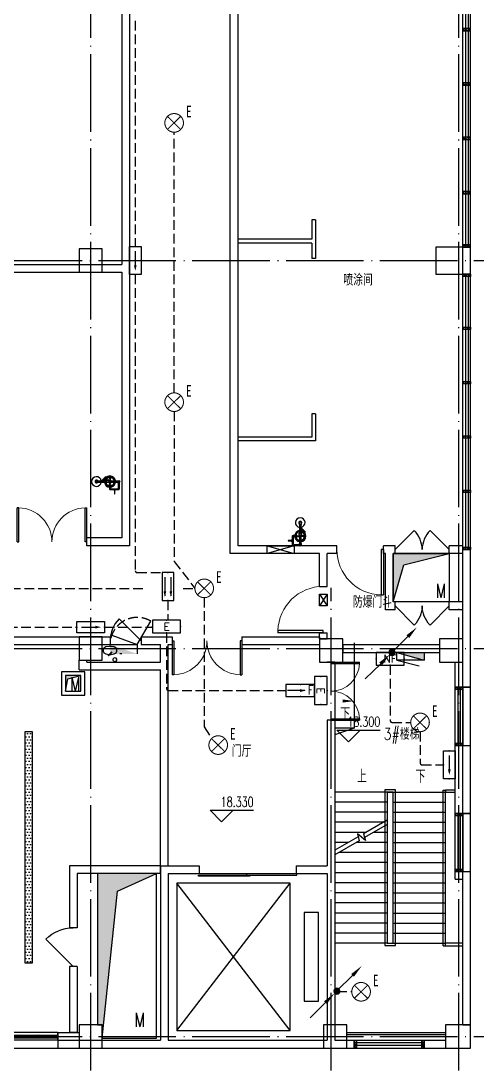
# Model space of a CAD drawing. Extents: x -621157 to 1764546, y -106808 to 741893.
# Drawn here: x 57081 to 68848, y 299234 to 326179 of the extents above; entities that cross this region are included whole.
import ezdxf
from ezdxf.enums import TextEntityAlignment as Align

# ---------------------------------------------------------------- set-up
doc = ezdxf.new("R2010")
doc.units = 0
doc.header["$LTSCALE"] = 1000
doc.header["$MEASUREMENT"] = 0
for name, pattern in [('DASH', [0.35, 0.25, -0.1]), ('XREF-A-101-平面图_t3$0$DASH', [0.35, 0.25, -0.1]), ('XREF-A-101-平面图_t3$0$DOTE', [2.42, 2, -0.2, 0.02, -0.2])]:
    doc.linetypes.add(name, pattern=pattern)
for name, color, linetype in [('0-底图', 7, 'Continuous'), ('E-EQUIP-LGT', 3, 'Continuous'), ('EQUIP-照明', 3, 'Continuous'), ('T-EQUP-JT', 7, 'Continuous'), ('TEL_TEXT', 7, 'Continuous'), ('WIRE-应急', 4, 'DASH'), ('WIRE-照明', 4, 'Continuous'), ('XREF-A-101-平面图_t3$0$1212121', 8, 'Continuous'), ('XREF-A-101-平面图_t3$0$A-COLUMN', 8, 'Continuous'), ('XREF-A-101-平面图_t3$0$A-DIM_ELEV', 8, 'Continuous'), ('XREF-A-101-平面图_t3$0$A-DOTE', 8, 'Continuous'), ('XREF-A-101-平面图_t3$0$A-GROUND', 8, 'Continuous'), ('XREF-A-101-平面图_t3$0$A-LEAD-AROW', 8, 'Continuous'), ('XREF-A-101-平面图_t3$0$A-PUB_HATCH', 8, 'Continuous'), ('XREF-A-101-平面图_t3$0$A-RAIL', 8, 'Continuous'), ('XREF-A-101-平面图_t3$0$A-ROOM-CH', 8, 'Continuous'), ('XREF-A-101-平面图_t3$0$A-SEE', 8, 'Continuous'), ('XREF-A-101-平面图_t3$0$A-STAIR', 8, 'Continuous'), ('XREF-A-101-平面图_t3$0$A-WALL', 8, 'Continuous'), ('XREF-A-101-平面图_t3$0$A-WALL-FILL', 8, 'Continuous'), ('XREF-A-101-平面图_t3$0$A-WINDOW', 8, 'Continuous'), ('XREF-A-101-平面图_t3$0$DIM_SYMB', 8, 'Continuous'), ('XREF-A-101-平面图_t3$0$EQUIP_消火栓', 8, 'Continuous'), ('XREF-A-101-平面图_t3$0$HANDRAIL', 8, 'Continuous'), ('XREF-A-101-平面图_t3$0$I-WALL-GYPSUM', 8, 'Continuous'), ('XREF-A-101-平面图_t3$0$M-HOLE', 8, 'Continuous'), ('XREF-A-101-平面图_t3$0$P-EQUIPMENT', 8, 'Continuous'), ('XREF-A-101-平面图_t3$0$PUB_TEXT', 8, 'Continuous'), ('XREF-A-101-平面图_t3$0$STAIR', 8, 'Continuous'), ('XREF-A-101-平面图_t3$0$家具-实验室家具', 8, 'Continuous'), ('XREF-A-101-平面图_t3$0$水-尺寸', 8, 'Continuous'), ('设备-照明', 3, 'Continuous')]:
    doc.layers.add(name, color=color, linetype=linetype)
doc.styles.add('_TEL_DIM', font='SIMPLEX', dxfattribs={"width": 0.8, "height": 3.5, "bigfont": 'HZTXT'})
doc.styles.get("Standard").update_dxf_attribs({"font": 'romans.shx', "bigfont": 'HZDXC.SHX'})
doc.styles.add('STYLE1', font='simhei.ttf')
doc.styles.add('XREF-A-101-平面图_t3$0$-HZDXCROMANS', font='ROMANS.shx', dxfattribs={"bigfont": 'HZDXC.shx'})
doc.styles.add('XREF-A-101-平面图_t3$0$_TCH_DIM', font='SIMPLEX', dxfattribs={"bigfont": 'GBCBIG'})
doc.styles.add('XREF-A-101-平面图_t3$0$A-STANDARD', font='SIMPLEX', dxfattribs={"bigfont": 'GBCBIG'})
doc.styles.add('XREF-A-101-平面图_t3$0$hzdxcROMANS', font='ROMANS', dxfattribs={"width": 0.8, "bigfont": 'HZDXC'})
doc.dimstyles.get("Standard").update_dxf_attribs({"dimscale": 100, "dimtxt": 3.5, "dimasz": 1, "dimexe": 2.5, "dimexo": 3, "dimgap": 1.5, "dimtad": 1, "dimdec": 0, "dimzin": 0, "dimdsep": 46, "dimtxsty": 'Standard', "dimblk": 'ARCHTICK', "dimcen": 0.09, "dimadec": 0, "dimazin": 0, "dimtfac": 1, "dimtdec": 0, "dimtix": 1, "dimtmove": 2, "dimatfit": 3, "dimfxl": 0, "dimtolj": 1, "dimtzin": 0, "dimarcsym": 0})

# ---------------------------------------------------------------- blocks, each defined once
blk = doc.blocks.new('XREF-A-101-平面图_t3$0$G$C869EB286')
at = {"layer": 'XREF-A-101-平面图_t3$0$A-WINDOW'}
h = blk.add_hatch(dxfattribs=at)
h.set_pattern_fill('ANSI31', color=256, scale=25)
h.set_pattern_definition([(45, (-143.957, -89940), (-28.0633, 28.0633), [])])
h.paths.add_polyline_path([(0, 60), (200, 60), (200, 0), (0, 0)])
blk.add_lwpolyline([(0, 60), (200, 60), (200, 0), (0, 0)], close=True, dxfattribs=at)
blk = doc.blocks.new('XREF-A-101-平面图_t3$0$柱网4F')
at = {"layer": 'XREF-A-101-平面图_t3$0$A-COLUMN'}
for points in [[(65900, -20350), (66600, -20350), (66600, -19650), (65900, -19650)], [(56700, -20300), (57300, -20300), (57300, -19700), (56700, -19700)], [(56700, -30300), (57300, -30300), (57300, -29700), (56700, -29700)], [(62900, -30350), (63500, -30350), (63500, -29750), (62900, -29750)], [(66000, -30350), (66600, -30350), (66600, -29750), (66000, -29750)], [(56700, -40300), (57300, -40300), (57300, -39700), (56700, -39700)], [(63008, -40300), (63608, -40300), (63608, -39700), (63008, -39700)], [(66150, -40300), (66800, -40300), (66800, -39700), (66150, -39700)]]:
    blk.add_lwpolyline(points, close=True, dxfattribs=at)
blk = doc.blocks.new('XREF-A-101-平面图_t3$0$G$C979D3256')
at = {"layer": 'XREF-A-101-平面图_t3$0$DIM_SYMB'}
for points in [[(-2525, 6430, 0, 0, 0), (-2525, 5560, 80, 0, 0), (-2525, 5260, 0, 0, 0)], [(-1025, 6430, 0, 0, 0), (-1025, 1150, 0, 0, 0), (-2525, 1150, 0, 0, 0), (-2525, 4700, 80, 0, 0), (-2525, 5000, 0, 0, 0)]]:
    blk.add_lwpolyline(points, format="xyseb", dxfattribs=at)
at = {"layer": 'XREF-A-101-平面图_t3$0$HANDRAIL'}
for p, q in [((-410, 2336), (-410, 6349)), ((-410, 6349), (-350, 6349)), ((-350, 2336), (-350, 6349)), ((-410, 2336), (-350, 2336))]:
    blk.add_line(p, q, dxfattribs=at)
blk.add_lwpolyline([(-350, 6300), (-100, 6300), (-100, 6349), (-350, 6349)], close=True, dxfattribs=at)
blk.add_lwpolyline([(-350, 2336), (100, 2336), (100, 2400), (-350, 2400)], dxfattribs=at)
at = {"layer": 'XREF-A-101-平面图_t3$0$STAIR'}
for p, q in [((-3200, 6300), (-3200, 4798)), ((-1850, 6300), (-3200, 6300)), ((-1640, 6360), (-1910, 6360)), ((-1910, 6360), (-1910, 2340)), ((-1850, 6300), (-1700, 6300)), ((-1850, 6300), (-1850, 5577)), ((-1700, 6300), (-1850, 6300)), ((-1850, 6300), (-1850, 2400)), ((-1700, 2400), (-1700, 6300)), ((-1700, 6300), (-350, 6300)), ((-1700, 2400), (-1700, 6300)), ((-1640, 2340), (-1640, 6360)), ((-350, 2400), (-350, 6300)), ((-1850, 6040), (-3200, 6040)), ((-1700, 6040), (-350, 6040)), ((-1850, 5780), (-3200, 5780)), ((-1700, 5780), (-350, 5780)), ((-1950, 5520), (-3200, 5520)), ((-1850, 5577), (-2461, 5225)), ((-1850, 5462), (-2434, 5125)), ((-1850, 5462), (-1850, 2400)), ((-1700, 5520), (-350, 5520)), ((-2400, 5260), (-3200, 5260)), ((-2599, 5145), (-3200, 4798)), ((-2414, 5053), (-2620, 5225)), ((-2620, 5225), (-2572, 5045)), ((-2461, 5225), (-2414, 5053)), ((-1850, 5260), (-2200, 5260)), ((-1700, 5260), (-350, 5260)), ((-2572, 5045), (-3200, 4683)), ((-2850, 5000), (-3200, 5000)), ((-1850, 5000), (-2650, 5000)), ((-1700, 5000), (-350, 5000)), ((-3200, 4683), (-3200, 2400)), ((-1850, 4740), (-3100, 4740)), ((-1700, 4740), (-350, 4740)), ((-1850, 4480), (-3200, 4480)), ((-1700, 4480), (-350, 4480)), ((-1850, 4220), (-3200, 4220)), ((-1700, 4220), (-350, 4220)), ((-1850, 3960), (-3200, 3960)), ((-1700, 3960), (-350, 3960)), ((-1850, 3700), (-3200, 3700)), ((-1700, 3700), (-350, 3700)), ((-1850, 3440), (-3200, 3440)), ((-1700, 3440), (-350, 3440)), ((-1850, 3180), (-3200, 3180)), ((-1700, 3180), (-350, 3180)), ((-1850, 2920), (-3200, 2920)), ((-1700, 2920), (-350, 2920)), ((-1850, 2660), (-3200, 2660)), ((-1700, 2660), (-350, 2660)), ((-1850, 2400), (-3200, 2400)), ((-1910, 2340), (-1640, 2340)), ((-1850, 2400), (-1700, 2400)), ((-1700, 2400), (-350, 2400))]:
    blk.add_line(p, q, dxfattribs=at)
blk.add_lwpolyline([(-350, 6300), (-100, 6300)], dxfattribs=at)
at = {"layer": 'XREF-A-101-平面图_t3$0$PUB_TEXT', "style": 'XREF-A-101-平面图_t3$0$_TCH_DIM'}
for s, p in [('上', (-2629, 6535)), ('下', (-1120, 6535))]:
    blk.add_text(s, height=338, dxfattribs=at).set_placement(p)
blk = doc.blocks.new('XREF-A-101-平面图_t3$0$ROOM')
at = {"layer": 'XREF-A-101-平面图_t3$0$A-ROOM-CH', "style": 'XREF-A-101-平面图_t3$0$-HZDXCROMANS', "width": 0.6}
for tag, p in [('中文房间名称', (0, -1000)), ('英文房间名称', (0, -1500))]:
    blk.add_attdef(tag, text='', height=300, dxfattribs=at).set_placement(p, align=Align.CENTER)
blk = doc.blocks.new('_ArchTick')
at = {"color": 0, "linetype": 'ByBlock', "const_width": 0.4}
blk.add_lwpolyline([(-0.5, -0.5), (0.5, 0.5)], dxfattribs=at)
blk = doc.blocks.new('*D25423')
at = {"layer": 'Defpoints', "color": 0}
blk.add_point((0, 0), dxfattribs=at)
blk.add_point((0, 0), dxfattribs=at)
blk.add_point((0, 0), dxfattribs=at)
blk.add_point((0, 0), dxfattribs=at)
at = {"layer": 'XREF-A-101-平面图_t3$0$水-尺寸', "color": 0, "linetype": 'ByBlock', "lineweight": -2}
blk.add_line((0, 300), (0, 250), dxfattribs=at)
blk.add_line((0, 300), (0, 250), dxfattribs=at)
blk.add_arc((0, 0), 0, 180, 180, dxfattribs=at)
at = {"layer": 'XREF-A-101-平面图_t3$0$水-尺寸', "color": 0, "linetype": 'ByBlock', "lineweight": -2, "xscale": 100, "yscale": 100, "zscale": 100}
for rotation in [90, 90.00000000000001]:
    blk.add_blockref('_ArchTick', (0, 0), dxfattribs=dict(at, rotation=rotation))
at = {"layer": 'XREF-A-101-平面图_t3$0$水-尺寸', "color": 0, "insert": (0, 0), "char_height": 350, "attachment_point": 5}
blk.add_mtext('\\A1;0%%d', dxfattribs=at)
blk = doc.blocks.new('XREF-A-101-平面图_t3$0$$TWTSYS$00000508')
for p, q in [((-0.5, 0.5), (0.324, 1.224)), ((-0.5, 0.5), (-0.5, -0.5)), ((-0.5, -0.5), (0.5, 0.5)), ((0.5, 0.5), (-0.5, 0.5)), ((0.5, -0.5), (0.5, 0.5)), ((-0.5, -0.5), (0.5, -0.5))]:
    blk.add_line(p, q)
blk.add_solid([(0.5, -0.5), (0.5, 0.5), (-0.5, -0.5)])
blk = doc.blocks.new('XREF-A-101-平面图_t3$0$轴网(3)')
at = {"layer": 'XREF-A-101-平面图_t3$0$A-DOTE', "linetype": 'XREF-A-101-平面图_t3$0$DOTE'}
for p, q in [((57000, -3300), (57000, 43300)), ((66500, -3300), (66500, 43300)), ((-3300, 20000), (69800, 20000)), ((63200, -3300), (63200, 11562.8)), ((-3300, 10000), (69800, 10000)), ((-3300, 0), (69800, 0))]:
    blk.add_line(p, q, dxfattribs=at)
blk = doc.blocks.new('XREF-A-101-平面图_t3$0$Shower_plan')
at = {"layer": 'XREF-A-101-平面图_t3$0$1212121'}
for p, q in [((-20, -112), (-20, -94)), ((-16, -314), (-16, -120)), ((16, -314), (16, -120)), ((20, -112), (20, -94)), ((164, -90), (164, -66)), ((184, -114), (208, -114)), ((212, -177), (208, -177)), ((212, -199), (208, -199)), ((215, -184), (220, -184)), ((215, -193), (220, -193)), ((-94, -290), (-90, -290)), ((-75, -301), (-18, -302)), ((-75, -315), (-22, -315)), ((-34, -355), (-31, -355)), ((-34, -361), (-31, -361)), ((-16, -607), (-16, -396)), ((16, -607), (16, -396)), ((75, -302), (17, -302)), ((75, -316), (22, -316)), ((94, -327), (90, -327)), ((160, -297), (160, -321)), ((184, -274), (208, -274))]:
    blk.add_line(p, q, dxfattribs=at)
for points in [[(-22, -120), (-22, -112), (22, -112), (22, -120)], [(-37, -500), (-34, -500), (-34, -346), (-37, -346)], [(24, -388), (-24, -388), (-24, -338), (-22, -336), (22, -336), (24, -338)]]:
    blk.add_lwpolyline(points, close=True, dxfattribs=at)
for points in [[(143, -321), (184, -321, 0.414214), (208, -297), (208, -90, 0.414214), (184, -66), (23, -66)], [(143, -297), (160, -297, 0.414214), (184, -273), (184, -114, 0.414214), (160, -90), (23, -90)], [(-16, -530), (-128, -419, -1), (-122, -414)], [(-122, -414), (-53, -483, -1)], [(-111, -308, -0.092425), (-109, -301, -0.095768), (-106, -295, -0.100909), (-101, -292, -0.104872), (-94, -290, -0.001591), (-94, -290, -0.100909)], [(-93, -325, -0.034962), (-95, -325, -0.104872), (-101, -324, -0.100909), (-106, -320, -0.095768), (-110, -314, -0.092425), (-111, -308, -0.092425)], [(-37, -491), (-54, -491, -1), (-54, -483), (-37, -483)], [(-45, -491), (-16, -519, -1)], [(-37, -349, 0.153738), (-38, -347), (-43, -347, 0.078248), (-44, -349), (-44, -364, 0.153738), (-43, -367), (-38, -367, 0.153738), (-37, -364)], [(-23, -388), (-23, -395, 0.154019), (-19, -396), (19, -396, 0.154019), (23, -395), (23, -388)], [(92, -292, -0.034962), (94, -292, -0.104872), (100, -293, -0.100909), (106, -297, -0.095768), (109, -303, -0.092425), (110, -310, -0.092425)], [(110, -310, -0.092425), (109, -316, -0.095768), (105, -322, -0.100909), (100, -326, -0.104872), (94, -327, -0.001591), (94, -327, -0.100909)]]:
    blk.add_lwpolyline(points, format="xyb", dxfattribs=at)
for points in [[(212, -177), (214, -177), (215, -179), (215, -198), (214, -199)], [(212, -199), (214, -199), (215, -198), (215, -179), (214, -177)], [(-34, -491), (-28, -491), (-28, -483), (-34, -483)], [(-24, -371), (-31, -371), (-31, -346), (-24, -346)], [(-22, -336), (-22, -314), (22, -314), (22, -336)], [(-31, -657), (-20, -637)], [(20, -637), (31, -657), (16, -684), (-16, -684), (-31, -657)]]:
    blk.add_lwpolyline(points, dxfattribs=at)
for points in [[(221, -201), (229, -201, 0.414214), (231, -199), (231, -194, -0.414214), (232, -193), (313, -193, 0.414214), (313, -192), (313, -185, 0.414214), (313, -184), (232, -184, -0.414214), (231, -183), (231, -177, 0.414214), (229, -176), (221, -176, 0.414214), (220, -177), (220, -199, 0.414214)], [(-106, -308, -0.092425), (-105, -301, -0.095768), (-102, -295, -0.100909), (-96, -292, -0.104872), (-90, -290, -0.104872), (-84, -292, -0.100909), (-79, -296, -0.095768), (-75, -301, -0.092425), (-74, -308, -0.092425), (-75, -315, -0.095768), (-79, -320, -0.100909), (-84, -324, -0.104872), (-90, -325, -0.104872), (-97, -324, -0.100909), (-102, -320, -0.095768), (-105, -314, -0.092425)], [(106, -310, -0.092425), (105, -316, -0.095768), (101, -322, -0.100909), (96, -326, -0.104872), (90, -327, -0.104872), (84, -325, -0.100909), (78, -322, -0.095768), (75, -316, -0.092425), (74, -309, -0.092425), (75, -303, -0.095768), (78, -297, -0.100909), (84, -293, -0.104872), (90, -292, -0.104872), (96, -293, -0.100909), (101, -297, -0.095768), (105, -303, -0.092425)], [(-20, -657), (-20, -607), (20, -607), (20, -657, -1)]]:
    blk.add_lwpolyline(points, format="xyb", close=True, dxfattribs=at)
for centre, radius in [((0, -78), 26.3), ((0, -78), 16.4), ((-60, -481), 3.91)]:
    blk.add_circle(centre, radius, dxfattribs=at)
for centre, radius, start, end in [((0, -309), 144, 96.5663, 263.4343), ((0, -309), 139, 96.804, 263.1966), ((0, -309), 111, 98.3801, 261.6205), ((0, -309), 144, 276.5663, 83.4343), ((0, -309), 139, 276.804, 83.1966), ((0, -309), 111, 278.6256, 81.375), ((0, -657), 125, 97.5816, 82.419), ((0, -309), 36, 116.7475, 168.6934), ((0, -309), 36, 190.3072, 231.764), ((0, -309), 18.8, 149.7809, 195.9711), ((0, -309), 36, 10.3072, 62.4104), ((0, -309), 18.8, 344.0295, 27.2237), ((0, -309), 36, 308.7702, 348.6934), ((0, -657), 37.5, 121.3804, 58.6121)]:
    blk.add_arc(centre, radius, start, end, dxfattribs=at)
blk = doc.blocks.new('XREF-A-101-平面图_t3$0$G$C45C07046')
at = {"layer": 'XREF-A-101-平面图_t3$0$家具-实验室家具', "color": 252}
for p, rotation in [((157806, 314303), 270.0000000129395), ((162405, 312589), 179.9990564735531)]:
    blk.add_blockref('XREF-A-101-平面图_t3$0$Shower_plan', p, dxfattribs=dict(at, rotation=rotation))
blk = doc.blocks.new('XREF-A-101-平面图_t3$0$WINDOW2DLIB$SYSLIB$00000001')
at = {"color": 0}
for points in [[(-0.5, 0.5), (-0.5, -0.5)], [(-0.5, 0.5), (0.5, 0.5)], [(0.5, -0.5), (0.5, 0.5)], [(0.5, 0.1667), (-0.5, 0.1667)], [(0.5, -0.1667), (-0.5, -0.1667)], [(-0.5, -0.5), (0.5, -0.5)]]:
    blk.add_lwpolyline(points, dxfattribs=at)
blk = doc.blocks.new('XREF-A-101-平面图_t3$0$DOOR2DLIB$SYSLIB$00000108')
at = {"color": 0}
for p, q in [((-0.5, 0), (-0.5, 0.4875)), ((-0.475, 0.4875), (-0.5, 0.4875)), ((-0.475, 0), (-0.475, 0.4875)), ((0.475, 0), (0.475, 0.4875)), ((0.475, 0.4875), (0.5, 0.4875)), ((0.5, 0), (0.5, 0.4875)), ((-0.5, 0), (-0.475, 0)), ((0.5, 0), (0.475, 0))]:
    blk.add_line(p, q, dxfattribs=at)
at = {"color": 0, "lineweight": 13}
for centre, start, end in [((-0.4875, 0), 0, 88.53072), ((0.4875, 0), 91.46928, 180)]:
    blk.add_arc(centre, 0.4875, start, end, dxfattribs=at)
blk = doc.blocks.new('*U25237')
at = {"color": 0}
blk.add_line((-1250, 100), (1250, 100), dxfattribs=at)
for points in [[(59, 170), (-1270, 170), (-1270, 140), (59, 140)], [(1270, 110), (-32, 110), (-32, 140), (1270, 140)]]:
    blk.add_lwpolyline(points, close=True, dxfattribs=at)
blk = doc.blocks.new('*U25236')
at = {"color": 0, "xscale": 0.0004, "yscale": 0.0004, "zscale": 0.0004}
blk.add_blockref('*U25237', (0, 0), dxfattribs=at)
blk = doc.blocks.new('XREF-A-101-平面图_t3$0$WINDOW2DLIB$SYSLIB$00000012')
at = {"color": 0}
for points in [[(-0.5, 0.5), (-0.5, -0.5)], [(0.5, 0.5), (-0.5, 0.5)], [(0.5, -0.5), (0.5, 0.5)], [(-0.5, 0.1667), (0.5, 0.1667)], [(-0.3839, -0.1667), (-0.448, 0.1667)], [(-0.3159, -0.1667), (-0.38, 0.1667)], [(-0.2479, -0.1667), (-0.312, 0.1667)], [(-0.1799, -0.1667), (-0.244, 0.1667)], [(-0.1119, -0.1667), (-0.176, 0.1667)], [(-0.0439, -0.1667), (-0.108, 0.1667)], [(0.0241, -0.1667), (-0.04, 0.1667)], [(0.0921, -0.1667), (0.028, 0.1667)], [(0.16, -0.1667), (0.0959, 0.1667)], [(0.228, -0.1667), (0.1639, 0.1667)], [(0.296, -0.1667), (0.2319, 0.1667)], [(0.364, -0.1667), (0.2999, 0.1667)], [(0.432, -0.1667), (0.3679, 0.1667)], [(0.5, -0.1667), (0.4359, 0.1667)], [(-0.4519, -0.1667), (-0.5, 0.0836)], [(-0.5, -0.1667), (0.5, -0.1667)], [(0.5, -0.5), (-0.5, -0.5)]]:
    blk.add_lwpolyline(points, dxfattribs=at)
blk = doc.blocks.new('XREF-A-101-平面图_t3$0$DOOR2DLIB$SYSLIB$00000107')
at = {"color": 0}
for p, q in [((0.45, 0.975), (0.5, 0.975)), ((0.45, 0), (0.45, 0.975)), ((0.5, 0), (0.5, 0.975)), ((0.5, 0), (0.45, 0))]:
    blk.add_line(p, q, dxfattribs=at)
at = {"color": 0, "lineweight": 13}
blk.add_arc((0.475, 0), 0.975, 91.4693, 180, dxfattribs=at)
blk = doc.blocks.new('XREF-A-101-平面图_t3$0$DOOR2DLIB$SYSLIB$00000101')
at = {"color": 0}
blk.add_line((0.5, 0), (-0.207, 0.707), dxfattribs=at)
blk.add_arc((0.5, 0), 1, 135, 180, dxfattribs=at)
blk = doc.blocks.new('XREF-A-101-平面图_t3$0$DOOR2DLIB$SYSLIB$00000103')
at = {"color": 0}
for p, q in [((-0.5, 0), (-0.146, 0.354)), ((0.5, 0), (0.146, 0.354))]:
    blk.add_line(p, q, dxfattribs=at)
for centre, start, end in [((-0.5, 0), 0, 45), ((0.5, 0), 135, 180)]:
    blk.add_arc(centre, 0.5, start, end, dxfattribs=at)
blk = doc.blocks.new('HC002633132082')
at = {"layer": 'EQUIP-照明', "color": 0, "linetype": 'Continuous', "const_width": 0.267}
blk.add_lwpolyline([(-2.37, 0, 1), (2.43, 0, 1)], format="xyb", close=True, dxfattribs=at)
for points in [[(-1.7, 1.67), (1.7, -1.67)], [(-1.7, -1.67), (-1.7, -1.67), (1.7, 1.67)]]:
    blk.add_lwpolyline(points, dxfattribs=at)
at = {"layer": 'EQUIP-照明', "color": 0}
blk.add_point((0, 0), dxfattribs=at)
at = {"color": 0, "width": 0.7}
blk.add_attdef('PSFHATT', (4.48, -2.4), '', height=0.025, dxfattribs=at)
at = {"layer": 'EQUIP-照明', "color": 0, "style": 'STYLE1', "width": 0.7}
blk.add_text('E', height=3, dxfattribs=at).set_placement((3.81, 1.42), align=Align.CENTER)
at = {"layer": 'EQUIP-照明', "color": 0, "style": '_TEL_DIM', "flags": 1}
blk.add_attdef('A', text='', height=0.0001, dxfattribs=at).set_placement((0.03, 0), align=Align.MIDDLE_CENTER)
blk = doc.blocks.new('HC002631130701')
at = {"layer": 'WIRE-照明', "color": 0}
for p, q in [((-3.6, 3), (3.6, 3)), ((-3.6, 0), (-3.6, 3)), ((3.6, 3), (3.6, 0)), ((3.6, 0), (-3.6, 0)), ((-2.4, 1.5), (1.2, 1.5))]:
    blk.add_line(p, q, dxfattribs=at)
for p in [(0, 3), (-3.6, 1.5), (0, 0), (3.6, 1.5)]:
    blk.add_point(p, dxfattribs=at)
blk.add_solid([(1.2, 1.86), (2.64, 1.5), (1.2, 1.14)], dxfattribs=at)
at = {"color": 0, "width": 0.7}
blk.add_attdef('PSFHATT', (3.62, 0), '', height=0.025, dxfattribs=at)
at = {"layer": 'TEL_TEXT', "color": 0, "style": '_TEL_DIM', "flags": 1}
blk.add_attdef('A', text='', height=0.0001, dxfattribs=at).set_placement((0, 3), align=Align.MIDDLE_CENTER)
blk = doc.blocks.new('HC002649110740')
at = {"layer": 'EQUIP-照明', "color": 0}
for p, q in [((3.6, 3.3), (-3.6, 3.3)), ((-3.6, 3.3), (-3.6, 0)), ((3.6, 0), (3.6, 3.3)), ((-3.6, 0), (3.6, 0))]:
    blk.add_line(p, q, dxfattribs=at)
for p in [(0, 3.3), (-3.6, 1.65), (0, 0), (3.6, 1.65)]:
    blk.add_point(p, dxfattribs=at)
at = {"color": 0, "width": 0.7}
blk.add_attdef('PSFHATT', (9.31, 0), '', height=0.025, dxfattribs=at)
at = {"layer": 'EQUIP-照明', "color": 0, "style": '_TEL_DIM'}
blk.add_attdef('$TEXT$', text='', height=2, dxfattribs=at).set_placement((0, 1.65), align=Align.MIDDLE_CENTER)
at = {"layer": 'EQUIP-照明', "color": 0, "style": '_TEL_DIM', "flags": 1}
blk.add_attdef('A', text='', height=0.0001, dxfattribs=at).set_placement((0, 0), align=Align.MIDDLE_CENTER)
blk = doc.blocks.new('HC002651110953')
at = {"layer": 'E-EQUIP-LGT', "color": 0}
for p, q in [((-7.2, 1.5), (-7.2, -1.5)), ((0, 1.5), (-7.2, 1.5)), ((-6, 0.74), (-1.2, 0.74)), ((0, -1.5), (0, 1.5)), ((-7.2, -1.5), (0, -1.5)), ((-6, -0.8), (-1.2, -0.8))]:
    blk.add_line(p, q, dxfattribs=at)
for p in [(-7.2, 0), (0, 0)]:
    blk.add_point(p, dxfattribs=at)
for points in [[(-2.4, 0.38), (-0.96, 0.74), (-2.4, 1.1)], [(-2.4, -1.16), (-0.96, -0.8), (-2.4, -0.44)]]:
    blk.add_solid(points, dxfattribs=at)
at = {"color": 0, "width": 0.7}
blk.add_attdef('PSFHATT', (0.02, -1.5), '', height=0.025, dxfattribs=at)
at = {"layer": 'E-EQUIP-LGT', "color": 0, "style": '_TEL_DIM', "flags": 1}
for tag in ['A', 'REMARK']:
    blk.add_attdef(tag, text='', height=0.0001, dxfattribs=at).set_placement((-3.6, -1.5), align=Align.MIDDLE_CENTER)
blk = doc.blocks.new('$Equip$00002831')
at = {"color": 3, "linetype": 'Continuous'}
for p, q in [((0.699, 0.292), (-0.701, 0.292)), ((-0.701, 0.292), (-0.701, -0.292)), ((0.699, -0.292), (0.699, 0.292)), ((-0.701, -0.292), (0.699, -0.292)), ((0.233, -0.001), (-0.608, -0.001))]:
    blk.add_line(p, q, dxfattribs=at)
for p in [(0.027, 0.292), (-0.701, 0), (0.027, -0.292), (0.699, 0)]:
    blk.add_point(p, dxfattribs=at)
blk.add_solid([(0, -0.071), (0.28, -0.001), (0, 0.069)], dxfattribs=at)
at = {"color": 3, "linetype": 'Continuous', "width": 0.8}
blk.add_text('F', height=0.438, dxfattribs=at).set_placement((0.382, -0.193))
at = {"color": 3, "linetype": 'Continuous', "style": '_TEL_DIM', "flags": 1}
blk.add_attdef('A', text='', height=0.00002, dxfattribs=at).set_placement((0.027, 0.292), align=Align.MIDDLE_CENTER)
blk = doc.blocks.new('*X14702')
at = {"color": 0, "linetype": 'Continuous'}
for p, q in [((192.59, 446.72), (193.93, 448.06)), ((192.65, 447.21), (193.44, 448)), ((192.67, 446.38), (194.27, 447.98)), ((192.81, 446.1), (194.55, 447.84)), ((193.01, 445.87), (194.78, 447.64)), ((193.27, 445.7), (194.95, 447.39)), ((193.58, 445.59), (195.06, 447.07)), ((193.98, 445.57), (195.08, 446.67))]:
    blk.add_line(p, q, dxfattribs=at)
blk = doc.blocks.new('HC001445')
at = {"color": 4, "linetype": 'Continuous'}
for p, q in [((0.13, 0.06), (3.24, 3.23)), ((-5.47, -5.53), (-2.36, -2.36))]:
    blk.add_line(p, q, dxfattribs=at)
for points in [[(3.24, 3.23, 0.8, 0, 0), (5.19, 5.12, 0, 0, 0)], [(-2.36, -2.36, 0.8, 0, 0), (-0.41, -0.47, 0, 0, 0)]]:
    blk.add_lwpolyline(points, format="xyseb", dxfattribs=at)
blk.add_circle((0, 0), 0.625, dxfattribs=at)
at = {"color": 4, "linetype": 'Continuous', "xscale": 0.5, "yscale": 0.5, "zscale": 0.5}
blk.add_blockref('*X14702', (-96.92, -223.41), dxfattribs=at)
blk = doc.blocks.new('XREF-A-101-平面图_t3$0$单出口消火栓新')
for p, q in [((-240, 700), (-846.2, 1050)), ((-479.4, 42.2), (-240, 700)), ((-240, 0), (-240, 700)), ((-240, 700), (0, 700))]:
    blk.add_line(p, q)
at = {"color": 0, "linetype": 'XREF-A-101-平面图_t3$0$DASH'}
blk.add_arc((-240, 700), 700, 150, 270, dxfattribs=at)
blk.add_solid([(-240, 0), (0, 0), (0, 700)])
at = {"layer": 'XREF-A-101-平面图_t3$0$水-尺寸', "linetype": 'ByBlock'}
dim = blk.add_angular_dim_3p(base=(0, 0), center=(0, 0), p1=(0, 0), p2=(0, 0), dimstyle='Standard', dxfattribs=at)
dim.commit()
dim.dimension.update_dxf_attribs({"geometry": '*D25423', "text_midpoint": (0, 0)})
blk = doc.blocks.new('XREF-A-101-平面图_t3$0$G$C156FCA62')
at = {"layer": 'XREF-A-101-平面图_t3$0$EQUIP_消火栓', "xscale": -700, "yscale": 200, "zscale": 700, "rotation": 180}
blk.add_blockref('XREF-A-101-平面图_t3$0$$TWTSYS$00000508', (65250, 309800), dxfattribs=at)
at = {"layer": 'XREF-A-101-平面图_t3$0$P-EQUIPMENT', "rotation": 270}
blk.add_blockref('XREF-A-101-平面图_t3$0$单出口消火栓新', (57500, 309860), dxfattribs=at)
blk = doc.blocks.new('XREF-A-101-平面图_t3$0$G$C646F86AA')
at = {"layer": 'XREF-A-101-平面图_t3$0$EQUIP_消火栓', "xscale": -700, "yscale": 200, "zscale": 700, "rotation": 180}
blk.add_blockref('XREF-A-101-平面图_t3$0$$TWTSYS$00000508', (65250, 309800), dxfattribs=at)
at = {"layer": 'XREF-A-101-平面图_t3$0$P-EQUIPMENT', "rotation": 270}
blk.add_blockref('XREF-A-101-平面图_t3$0$单出口消火栓新', (57500, 309860), dxfattribs=at)
blk = doc.blocks.new('XREF-A-101-平面图_t3')
at = {"layer": 'XREF-A-101-平面图_t3$0$A-PUB_HATCH'}
h = blk.add_hatch(color=256, dxfattribs=at)
h.dxf.hatch_style = 1
h.paths.add_polyline_path([(264800, 311200), (265081, 312155), (266250, 312450), (264800, 312450)])
h = blk.add_hatch(color=256, dxfattribs=at)
h.dxf.hatch_style = 1
h.paths.add_polyline_path([(256750, 309300), (256350, 309300), (256350, 308900), (256409, 309219)])
h = blk.add_hatch(dxfattribs=at)
h.set_pattern_fill('DOTS', color=256, scale=50)
h.set_pattern_definition([(0, (16095, 300900), (39.6875, 79.375), [0, -79.375])])
h.paths.add_polyline_path([(255500, 307850), (255300, 307850), (255300, 301900), (255500, 301900)])
h = blk.add_hatch(color=256, dxfattribs=at)
h.dxf.hatch_style = 1
h.paths.add_polyline_path([(258700, 304200), (257175, 304200), (257175, 300300), (257300, 300300), (257300, 299950), (257695, 303743)])
at = {"layer": 'XREF-A-101-平面图_t3$0$A-DIM_ELEV'}
for p, q in [((263650, 307597), (263350, 307897)), ((263350, 307897), (264470, 307897)), ((263650, 307597), (263950, 307897)), ((260378, 305528), (260078, 305828)), ((260078, 305828), (261199, 305828)), ((260378, 305528), (260678, 305828))]:
    blk.add_line(p, q, dxfattribs=at)
at = {"layer": 'XREF-A-101-平面图_t3$0$A-GROUND'}
for points in [[(263800, 310150), (263800, 307950), (263300, 307950)], [(263800, 307950), (263300, 307776)]]:
    blk.add_lwpolyline(points, dxfattribs=at)
at = {"layer": 'XREF-A-101-平面图_t3$0$A-LEAD-AROW'}
blk.add_lwpolyline([(263300, 308646, 0, 0, 0), (263800, 308646, 0, 80, 0), (263500, 308646, 0, 0, 0)], format="xyseb", dxfattribs=at)
at = {"layer": 'XREF-A-101-平面图_t3$0$A-RAIL'}
for points in [[(263608, 300100), (266150, 300100)], [(263608, 300050), (266150, 300050)]]:
    blk.add_lwpolyline(points, dxfattribs=at)
at = {"layer": 'XREF-A-101-平面图_t3$0$A-SEE'}
for points in [[(266800, 307500), (266800, 309000), (266600, 309000), (266600, 307500)], [(266800, 304250), (266800, 305750), (266600, 305750), (266600, 304250)]]:
    blk.add_lwpolyline(points, close=True, dxfattribs=at)
blk.add_lwpolyline([(248350, 299700), (256150, 299700)], dxfattribs=at)
at = {"layer": 'XREF-A-101-平面图_t3$0$A-STAIR'}
for p, q in [((259225, 300150), (262145, 303950)), ((262145, 300150), (259225, 303950))]:
    blk.add_line(p, q, dxfattribs=at)
for points in [[(259225, 300150), (262145, 300150), (262145, 303950), (259225, 303950)], [(262510, 300910), (262875, 300910), (262875, 303190), (262510, 303190)]]:
    blk.add_lwpolyline(points, close=True, dxfattribs=at)
at = {"layer": 'XREF-A-101-平面图_t3$0$A-WALL'}
for p, q in [((260600, 312450), (260600, 327650)), ((260800, 312650), (260800, 327450)), ((257800, 327150), (257800, 319900)), ((258000, 327150), (258000, 319800)), ((246700, 319900), (257800, 319900)), ((246800, 319700), (257800, 319700)), ((257800, 319700), (257800, 312850)), ((258000, 319800), (258000, 312650)), ((257800, 312850), (256900, 312850)), ((258000, 312650), (256900, 312650)), ((263000, 312650), (260800, 312650)), ((263350, 312650), (263000, 312650)), ((264700, 312650), (264550, 312650)), ((264850, 312650), (264700, 312650)), ((266600, 312650), (266250, 312650)), ((266600, 312450), (266600, 312650)), ((262900, 312450), (260600, 312450)), ((262900, 311600), (262900, 312450)), ((263100, 311600), (263100, 312450)), ((263350, 312450), (263100, 312450)), ((264600, 312450), (264550, 312450)), ((264600, 311000), (264600, 312450)), ((264800, 311200), (264800, 312450)), ((264850, 312450), (264800, 312450)), ((266600, 312450), (266250, 312450)), ((264850, 311000), (264600, 311000)), ((264850, 311200), (264800, 311200)), ((266600, 311200), (266250, 311200)), ((266600, 311000), (266250, 311000)), ((266600, 311000), (266600, 311200)), ((249700, 310300), (257500, 310300)), ((258300, 310300), (258900, 310300)), ((258900, 310300), (259100, 310300)), ((260900, 310300), (262900, 310300)), ((262900, 310250), (262900, 310400)), ((262900, 310300), (262900, 310100)), ((262900, 310250), (263100, 310250)), ((263100, 310250), (263100, 310400)), ((249700, 310100), (257500, 310100)), ((258300, 310100), (258800, 310100)), ((258800, 309650), (258800, 310100)), ((259000, 310100), (259100, 310100)), ((259000, 309550), (259000, 310100)), ((260900, 310100), (262900, 310100)), ((263500, 310100), (266000, 310100)), ((263500, 310100), (263500, 309900)), ((263500, 309900), (266000, 309900)), ((266000, 310100), (266000, 309900)), ((256700, 309450), (256700, 309700)), ((256700, 309700), (256900, 309700)), ((256900, 309650), (256900, 309700)), ((256900, 309650), (258800, 309650)), ((256700, 309450), (258800, 309450)), ((258800, 304400), (258800, 309450)), ((259000, 304400), (259000, 309550)), ((258800, 304400), (256450, 304400)), ((256450, 304400), (256450, 302800)), ((258800, 304200), (258800, 304400)), ((258800, 304400), (259000, 304400)), ((258800, 304200), (256650, 304200)), ((256650, 304200), (256650, 302800)), ((256450, 301800), (256450, 300100)), ((256650, 301800), (256650, 300100)), ((256650, 300100), (256450, 300100))]:
    blk.add_line(p, q, dxfattribs=at)
for points in [[(256900, 312650), (256900, 312850)], [(263350, 312450), (263350, 312650)], [(264550, 312450), (264550, 312650)], [(264850, 312450), (264850, 312650)], [(266250, 312450), (266250, 312650)], [(262900, 311600), (263100, 311600)], [(264850, 311000), (264850, 311200)], [(266250, 311000), (266250, 311200)], [(257500, 310300), (257500, 310100)], [(258300, 310300), (258300, 310100)], [(259100, 310300), (259100, 310100)], [(260900, 310300), (260900, 310100)], [(262900, 310400), (263100, 310400)], [(256650, 302800), (256450, 302800)], [(256650, 301800), (256450, 301800)]]:
    blk.add_lwpolyline(points, dxfattribs=at)
at = {"layer": 'XREF-A-101-平面图_t3$0$A-WALL-FILL', "color": 171}
for p, q in [((266600, 319650), (266600, 320350)), ((266800, 319650), (266800, 320350)), ((266600, 309000), (266600, 312550)), ((266800, 309000), (266800, 312550)), ((263300, 309650), (263100, 309650)), ((266400, 309000), (266400, 309650)), ((266400, 309650), (266600, 309650)), ((266600, 309000), (266600, 309650)), ((263100, 308150), (263100, 304400)), ((263300, 308150), (263300, 304300)), ((266400, 305750), (266400, 307500)), ((266600, 305750), (266600, 307500)), ((266600, 305750), (266600, 307500)), ((266800, 305750), (266800, 307500)), ((258800, 304400), (258800, 299900)), ((258800, 304400), (259800, 304400)), ((262300, 304400), (263100, 304400)), ((263300, 304300), (263300, 299900)), ((266400, 304050), (266400, 304250)), ((266600, 304050), (266600, 304250)), ((266600, 300300), (266600, 304250)), ((266800, 300300), (266800, 304250)), ((259000, 304200), (259000, 299900)), ((259000, 304200), (259800, 304200)), ((262300, 304200), (263100, 304200)), ((263100, 304200), (263100, 299900)), ((266400, 304050), (266600, 304050)), ((266600, 300300), (266800, 300300)), ((256150, 300100), (256700, 300100)), ((256150, 299900), (256700, 299900)), ((256150, 299900), (258800, 299900)), ((256150, 299900), (256150, 299700)), ((256700, 300100), (256700, 299900)), ((259000, 299900), (263100, 299900)), ((263300, 299900), (263800, 299900)), ((265600, 299900), (266150, 299900)), ((266150, 299900), (266150, 299700)), ((256150, 299700), (258900, 299700)), ((258900, 299700), (263200, 299700)), ((263200, 299700), (263800, 299700)), ((265600, 299700), (266150, 299700))]:
    blk.add_line(p, q, dxfattribs=at)
for points in [[(266600, 320350), (266800, 320350)], [(266600, 319650), (266800, 319650)], [(266600, 312550), (266800, 312550)], [(263300, 309650), (263100, 309650)], [(266400, 309000), (266600, 309000)], [(266600, 309000), (266800, 309000)], [(263300, 308150), (263100, 308150)], [(266400, 307500), (266600, 307500)], [(266600, 307500), (266800, 307500)], [(266400, 305750), (266600, 305750)], [(266600, 305750), (266800, 305750)], [(259800, 304400), (259800, 304200)], [(262300, 304400), (262300, 304200)], [(266400, 304250), (266600, 304250)], [(266600, 304250), (266800, 304250)], [(256150, 300100), (256150, 299900)], [(263800, 299900), (263800, 299700)], [(265600, 299900), (265600, 299700)]]:
    blk.add_lwpolyline(points, dxfattribs=at)
at = {"layer": 'XREF-A-101-平面图_t3$0$A-WINDOW'}
for p, q in [((263300, 309650), (263300, 308150)), ((266600, 309000), (266800, 309000)), ((266600, 307500), (266800, 307500)), ((266600, 305750), (266800, 305750)), ((266600, 304250), (266800, 304250))]:
    blk.add_line(p, q, dxfattribs=at)
at = {"layer": 'XREF-A-101-平面图_t3$0$I-WALL-GYPSUM'}
for p, q in [((262700, 321050), (262700, 320550)), ((262800, 321050), (262700, 321050)), ((262800, 321050), (262800, 320500)), ((262700, 320550), (260800, 320550)), ((260800, 320450), (260800, 320550)), ((262700, 320450), (260800, 320450)), ((262700, 320450), (262700, 320050)), ((262800, 320500), (262800, 320050)), ((262800, 320050), (262700, 320050)), ((262700, 316050), (262700, 315450)), ((262800, 316050), (262700, 316050)), ((262800, 316050), (262800, 315350)), ((262700, 315450), (260800, 315450)), ((260800, 315350), (260800, 315450)), ((262800, 315350), (260800, 315350))]:
    blk.add_line(p, q, dxfattribs=at)
at = {"layer": 'XREF-A-101-平面图_t3$0$M-HOLE'}
for points in [[(261550, 312650), (262250, 312650), (262250, 312450), (261550, 312450)], [(264800, 311200), (264800, 312450), (266250, 312450), (266250, 311200)], [(262900, 311400), (263100, 311400), (263100, 311100), (262900, 311100)], [(256250, 308800), (256850, 308800), (256850, 309400), (256250, 309400)], [(256350, 308900), (256750, 308900), (256750, 309300), (256350, 309300)], [(255500, 307850), (255300, 307850), (255300, 301900), (255500, 301900)]]:
    blk.add_lwpolyline(points, close=True, dxfattribs=at)
for points in [[(262250, 312650), (261550, 312450)], [(261550, 312650), (262250, 312450)], [(264800, 311200), (265081, 312155), (266250, 312450), (264800, 312450), (264800, 311200)], [(263100, 311400), (262900, 311100)], [(262900, 311400), (263100, 311100)], [(256750, 309300), (256350, 309300), (256350, 308900), (256409, 309219), (256750, 309300)], [(258700, 299950), (258700, 304200), (257175, 304200), (257175, 300300), (257300, 300300), (257300, 300000), (257300, 299950), (258700, 299950)], [(258700, 304200), (257175, 304200), (257175, 300300), (257300, 300300), (257300, 299950), (257695, 303743), (258700, 304200)]]:
    blk.add_lwpolyline(points, dxfattribs=at)
for name, p in [('XREF-A-101-平面图_t3$0$G$C156FCA62', (200000, 0)), ('XREF-A-101-平面图_t3$0$G$C646F86AA', (200000, 0)), ('XREF-A-101-平面图_t3$0$G$C646F86AA', (200000, 0)), ('XREF-A-101-平面图_t3$0$G$C45C07046', (100000, 0)), ('XREF-A-101-平面图_t3$0$G$C979D3256', (266500, 300000))]:
    blk.add_blockref(name, p)
at = {"layer": 'XREF-A-101-平面图_t3$0$A-COLUMN'}
blk.add_blockref('XREF-A-101-平面图_t3$0$柱网4F', (200000, 340000), dxfattribs=at)
at = {"layer": 'XREF-A-101-平面图_t3$0$A-DOTE'}
blk.add_blockref('XREF-A-101-平面图_t3$0$轴网(3)', (200000, 300000), dxfattribs=at)
at = {"layer": 'XREF-A-101-平面图_t3$0$A-ROOM-CH'}
ref = blk.add_blockref('XREF-A-101-平面图_t3$0$ROOM', (263897, 320355), dxfattribs=at)
ref.add_attrib('中文房间名称', '喷涂间', dxfattribs={"height": 300, "style": 'XREF-A-101-平面图_t3$0$-HZDXCROMANS', "width": 0.8}).set_placement((263897, 319355), align=Align.CENTER)
ref = blk.add_blockref('XREF-A-101-平面图_t3$0$ROOM', (264269, 312052), dxfattribs=at)
ref.add_attrib('中文房间名称', '防爆门斗', dxfattribs={"height": 300, "style": 'XREF-A-101-平面图_t3$0$-HZDXCROMANS', "width": 0.8}).set_placement((264269, 311052), align=Align.CENTER)
ref = blk.add_blockref('XREF-A-101-平面图_t3$0$ROOM', (265017, 308648), dxfattribs=at)
ref.add_attrib('中文房间名称', '3#楼梯', dxfattribs={"height": 300, "style": 'XREF-A-101-平面图_t3$0$-HZDXCROMANS', "width": 0.8}).set_placement((265017, 307648), align=Align.CENTER)
ref = blk.add_blockref('XREF-A-101-平面图_t3$0$ROOM', (260893, 308211), dxfattribs=at)
ref.add_attrib('中文房间名称', '门厅', dxfattribs={"height": 300, "style": 'XREF-A-101-平面图_t3$0$-HZDXCROMANS', "width": 0.8}).set_placement((260893, 307211), align=Align.CENTER)
at = {"layer": 'XREF-A-101-平面图_t3$0$A-WINDOW'}
for name, p, xscale, yscale, zscale, rotation in [('XREF-A-101-平面图_t3$0$WINDOW2DLIB$SYSLIB$00000001', (266700, 323900), 7100.000000004191, 200, 7100.000000004191, 90), ('XREF-A-101-平面图_t3$0$WINDOW2DLIB$SYSLIB$00000001', (266700, 316100), 7100, 200, 7100, 90), ('XREF-A-101-平面图_t3$0$DOOR2DLIB$SYSLIB$00000108', (256000, 312750), 1800, -1800, 1800, 180), ('XREF-A-101-平面图_t3$0$DOOR2DLIB$SYSLIB$00000103', (265550, 312550), -1400, -1400, -1400, 180), ('XREF-A-101-平面图_t3$0$DOOR2DLIB$SYSLIB$00000107', (263950, 312550), -1200, 1200, -1200, 180), ('XREF-A-101-平面图_t3$0$DOOR2DLIB$SYSLIB$00000107', (263000, 311000), -1200, 1200, -1200, 90), ('XREF-A-101-平面图_t3$0$DOOR2DLIB$SYSLIB$00000103', (265550, 311100), -1400, 1400, -1400, 180), ('XREF-A-101-平面图_t3$0$DOOR2DLIB$SYSLIB$00000108', (263200, 308900), -1500, 1500, -1500, 270.0000000000008), ('XREF-A-101-平面图_t3$0$WINDOW2DLIB$SYSLIB$00000001', (266500, 308250), 1500.000000000073, 200, 1500.000000000073, 90), ('XREF-A-101-平面图_t3$0$WINDOW2DLIB$SYSLIB$00000001', (266500, 305000), 1500.000000000073, 200, 1500.000000000073, 90), ('XREF-A-101-平面图_t3$0$DOOR2DLIB$SYSLIB$00000101', (256550, 302300), 1000, -1000, 1000, 270.0000000000008)]:
    blk.add_blockref(name, p, dxfattribs=dict(at, xscale=xscale, yscale=yscale, zscale=zscale, rotation=rotation))
at = {"layer": 'XREF-A-101-平面图_t3$0$A-WINDOW', "xscale": -1}
for p in [(266800, 325920), (266800, 324520), (266800, 323120), (266800, 321720), (266800, 320350)]:
    blk.add_blockref('XREF-A-101-平面图_t3$0$G$C869EB286', p, dxfattribs=at)
at = {"layer": 'XREF-A-101-平面图_t3$0$A-WINDOW'}
for p, rotation in [((266800, 319650), 180), ((266800, 318280), 180), ((266800, 316880), 180), ((266800, 315480), 180), ((266800, 314080), 180), ((266800, 312610), 180), ((263800, 299900), 270), ((265540, 299900), 270)]:
    blk.add_blockref('XREF-A-101-平面图_t3$0$G$C869EB286', p, dxfattribs=dict(at, rotation=rotation))
for name, p, xscale, yscale, zscale in [('XREF-A-101-平面图_t3$0$DOOR2DLIB$SYSLIB$00000101', (257900, 310200), 800, 800, 800), ('XREF-A-101-平面图_t3$0$DOOR2DLIB$SYSLIB$00000108', (260000, 310200), -1800, -1800, -1800), ('*U25236', (261050, 304300), 2500, -2500, 2500), ('XREF-A-101-平面图_t3$0$WINDOW2DLIB$SYSLIB$00000012', (252250, 300000), 7800, 200, 7800), ('XREF-A-101-平面图_t3$0$WINDOW2DLIB$SYSLIB$00000001', (264700, 299800), 1800.000000568572, 200, 1800.000000568572)]:
    blk.add_blockref(name, p, dxfattribs=dict(at, xscale=xscale, yscale=yscale, zscale=zscale))
for p in [(266400, 308940), (266400, 307500), (266400, 305690), (266400, 304250)]:
    blk.add_blockref('XREF-A-101-平面图_t3$0$G$C869EB286', p, dxfattribs=at)
at = {"layer": 'XREF-A-101-平面图_t3$0$A-DIM_ELEV', "color": 7, "style": 'XREF-A-101-平面图_t3$0$A-STANDARD', "width": 0.705882}
for s, p in [('18.300', (263623, 307987)), ('18.330', (260352, 305918))]:
    blk.add_text(s, height=255, dxfattribs=at).set_placement(p)
at = {"layer": 'XREF-A-101-平面图_t3$0$A-LEAD-AROW', "color": 7, "style": 'XREF-A-101-平面图_t3$0$A-STANDARD'}
blk.add_text('下', height=320, dxfattribs=at).set_placement((263434, 308162))
at = {"layer": 'XREF-A-101-平面图_t3$0$M-HOLE', "style": 'XREF-A-101-平面图_t3$0$hzdxcROMANS', "width": 0.7}
for p in [(265901, 311303), (256472, 308900), (258134, 300250)]:
    blk.add_text('M', height=360, dxfattribs=at).set_placement(p)

msp = doc.modelspace()

# ---------------------------------------------------------------- block references
at = {"layer": '0-底图'}
msp.add_blockref('XREF-A-101-平面图_t3', (-198119, 0), dxfattribs=at)

# ---------------------------------------------------------------- next in the draw order: linework, layer by layer
at = {"layer": 'WIRE-应急'}
for points in [[(60031, 326179), (60031, 320360)], [(61034, 316590), (61034, 323310)], [(61034, 316110), (61034, 312241), (61569, 311550)], [(54374, 311550), (60286, 311550)], [(61265, 311550), (61569, 311550)], [(60875, 311236), (60875, 310730)], [(61809, 311310), (61809, 307977), (61998, 307677)], [(49741, 310550), (58521, 310550)], [(59241, 310550), (60477, 310550)], [(65240, 301157), (65617, 301157)]]:
    msp.add_lwpolyline(points, dxfattribs=at)
for points in [[(60031, 319640), (60031, 312006, 0.414214), (60081, 311956), (60725, 311956)], [(60837, 310400), (60837, 308966, 0.414214), (60887, 308916), (63910, 308916)], [(66606, 309570), (66606, 308145, 0.414214), (66656, 308095), (67136, 308095)], [(67376, 307855), (67376, 307052, 0.414214), (67426, 307002), (67981, 307002)]]:
    msp.add_lwpolyline(points, format="xyb", dxfattribs=at)

# ---------------------------------------------------------------- next in the draw order: block references
at = {"layer": 'EQUIP-照明', "xscale": 528.9785710454919, "yscale": 528.9785710454919, "zscale": 528.9785710454919, "rotation": 359.9999999999999}
msp.add_blockref('$Equip$00002831', (64281, 308916), dxfattribs=at)
at = {"layer": 'T-EQUP-JT', "color": 7, "linetype": 'Continuous', "ltscale": 5, "xscale": -125, "yscale": 125, "zscale": 125, "rotation": 270}
for p in [(66656, 309900), (65231, 301166)]:
    msp.add_blockref('HC001445', p, dxfattribs=at)
at = {"layer": '设备-照明', "xscale": 100, "yscale": 100, "zscale": 100}
for name, p in [('HC002633132082', (61031, 323550)), ('HC002633132082', (61031, 316350)), ('HC002633132082', (61806, 311550)), ('HC002631130701', (58881, 310400)), ('HC002633132082', (67373, 308095)), ('HC002633132082', (62167, 307510)), ('HC002633132082', (65853, 301150))]:
    msp.add_blockref(name, p, dxfattribs=at)
at = {"layer": '设备-照明', "xscale": 100, "yscale": 100, "zscale": 100, "rotation": 270}
for name, p in [('HC002631130701', (59881, 320000)), ('HC002651110953', (60875, 311236)), ('HC002631130701', (67981, 307002))]:
    msp.add_blockref(name, p, dxfattribs=at)
at = {"layer": '设备-照明'}
ref = msp.add_blockref('HC002649110740', (60837, 310400), dxfattribs=dict(at, xscale=100, yscale=100, zscale=100))
ref.add_attrib('$TEXT$', 'E', dxfattribs={"layer": '0', "color": 0, "height": 200, "style": '_TEL_DIM'}).set_placement((60837, 310565), align=Align.MIDDLE_CENTER)
ref = msp.add_blockref('HC002649110740', (66606, 309570), dxfattribs=dict(at, xscale=100, yscale=100, zscale=100))
ref.add_attrib('$TEXT$', 'NF', dxfattribs={"layer": '0', "color": 0, "height": 200, "style": '_TEL_DIM'}).set_placement((66606, 309735), align=Align.MIDDLE_CENTER)
ref = msp.add_blockref('HC002649110740', (64651, 308916), dxfattribs=dict(at, xscale=100, yscale=100, zscale=100, rotation=270))
ref.add_attrib('$TEXT$', 'E', dxfattribs={"layer": '0', "color": 0, "height": 200, "rotation": 270, "style": '_TEL_DIM'}).set_placement((64816, 308916), align=Align.MIDDLE_CENTER)

doc.saveas('drawing.dxf')
